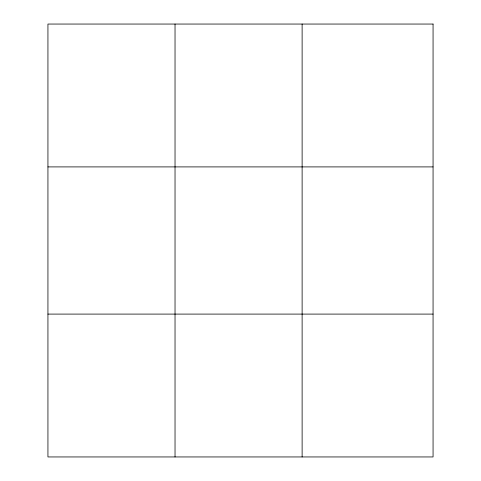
<?xml version="1.0" encoding="UTF-8"?>
<svg xmlns="http://www.w3.org/2000/svg" width="481" height="481" viewBox="0 0 481 481"><rect width="100%" height="100%" fill="white"/><g stroke="black" fill="none" stroke-linecap="round" stroke-linejoin="round"><path stroke-width="0.72" d="M175.03 24.05L175.03 456.95M302.122 24.05L302.122 456.95M47.938 166.907L433.062 166.907M47.938 314.093L433.062 314.093M433.062 24.05L433.062 456.95L47.938 456.95L47.938 24.05L433.062 24.05"/></g></svg>
